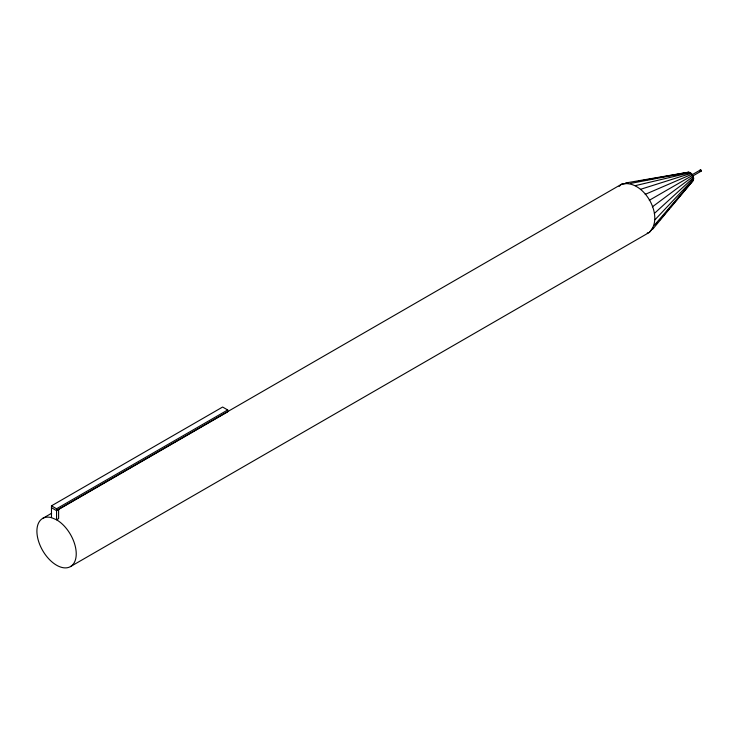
<?xml version="1.0" encoding="UTF-8"?>
<svg xmlns="http://www.w3.org/2000/svg" width="738" height="738" viewBox="0 0 738 738"><rect width="100%" height="100%" fill="white"/><g stroke="black" fill="none" stroke-linecap="round" stroke-linejoin="round"><path stroke-width="1.11" d="M70.479 566.6L649.274 232.433C665.39 216.631 643.204 178.199 621.461 184.26L57.629 509.783M652.401 229.536L693.222 180.45C694.67 177.194 691.995 172.563 688.453 172.185L625.538 182.996M692.502 176.161L700.86 171.336L701.1 170.395L700.058 170.164L691.7 174.989M699.928 170.349L701.1 170.395L700.546 171.437L699.928 170.349L701.1 170.395L700.546 171.437M700.934 171.087L701.1 170.395L700.288 170.146M652.955 228.07L649.274 232.433L647.244 233.06M655.898 224.583L657.364 222.839M659.578 220.219L661.045 218.476M663.25 215.856L665.455 213.236M666.931 211.492L669.135 208.882M670.602 207.138L693.222 180.45M654.366 225.191L693.572 179.675M700.288 171.281L701.1 170.395L699.975 170.829M655.04 219.703L693.692 178.707M619.117 186.428L621.461 184.26L628.204 183.052M687.179 172.923L688.453 172.185M654.366 213.439L693.572 177.59M652.401 206.825L693.222 176.419M227.71 409.968L56.568 508.777L56.568 519.801A27.813 16.061 60 0 1 74.39 562.402A27.813 16.061 60 0 1 41.503 548.408A27.813 16.061 60 0 1 51.475 517.633L51.475 505.834L222.618 407.035L227.71 409.968L227.71 411.841L56.568 510.65L51.475 507.707M42.656 518.427L51.642 513.242M649.274 200.312L692.668 175.266M700.417 170.792L701.1 170.395M645.206 194.352L691.949 174.205M640.464 189.343L691.109 173.319M635.372 185.635L690.205 172.655M630.28 183.467L689.301 172.268M638.315 181.244L640.556 180.847M642.807 180.441L645.049 180.044M647.3 179.638L657.41 177.83M659.652 177.434L687.733 172.415M51.475 517.633L56.568 519.801L58.616 518.62L58.616 509.469M51.475 505.834L56.568 508.777"/></g></svg>
